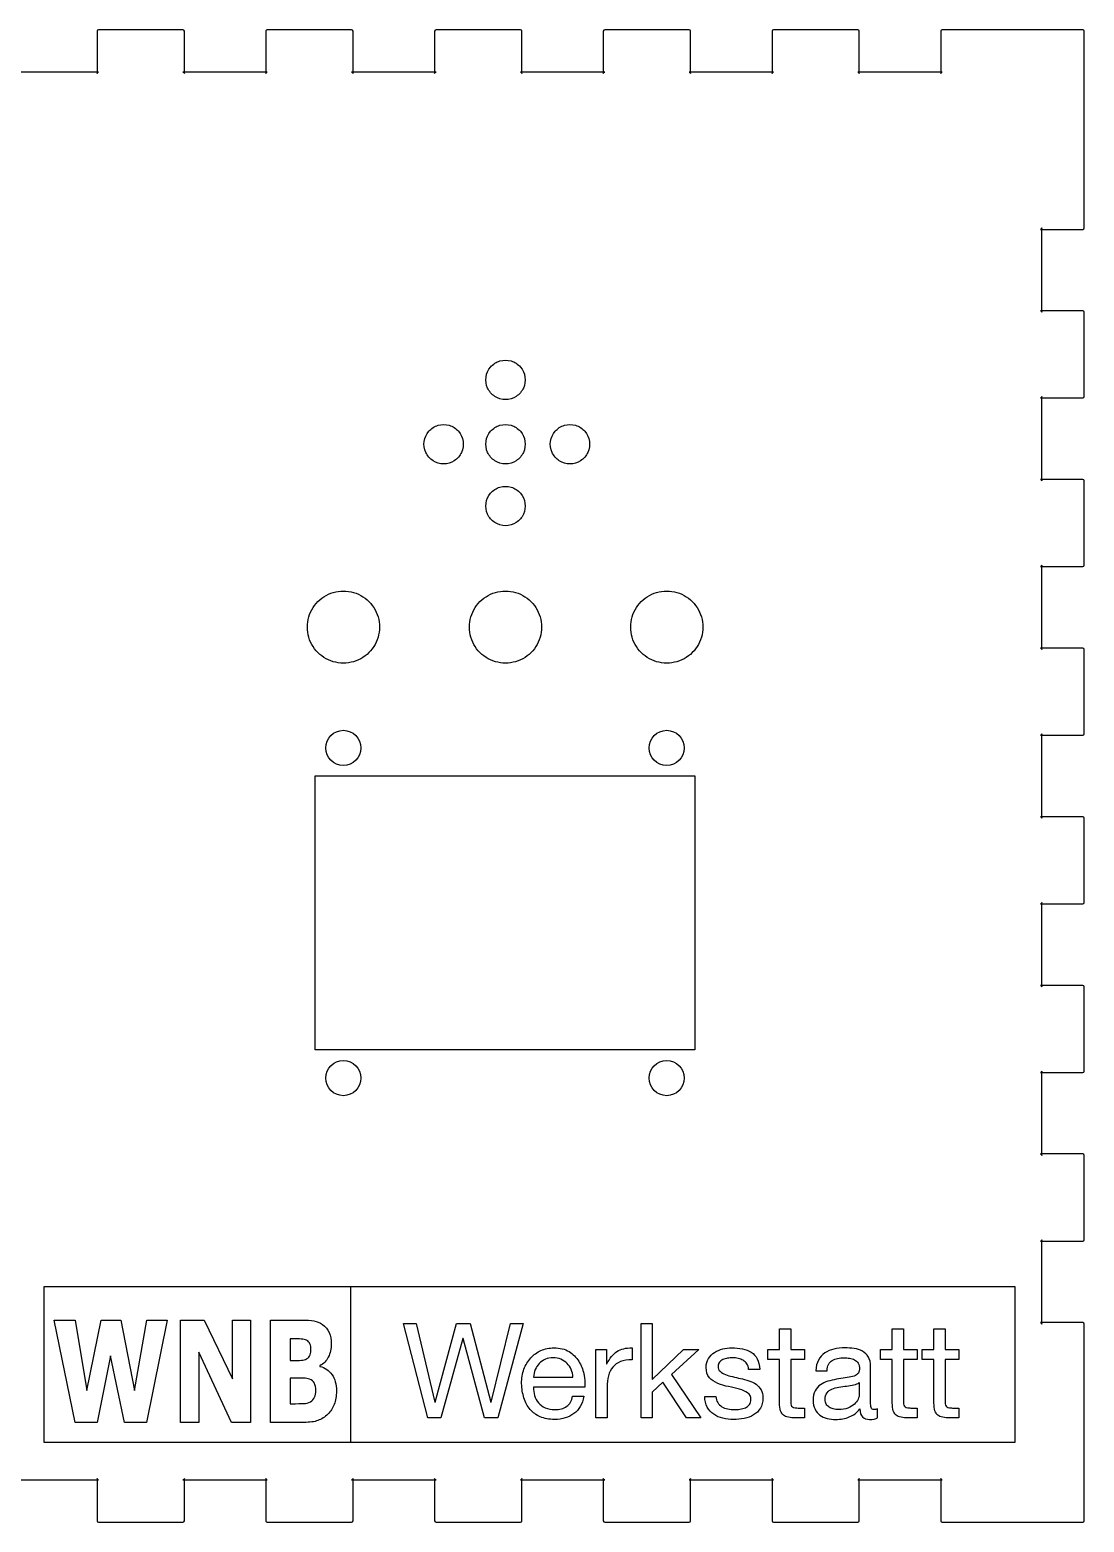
# Model space of a CAD drawing. Extents: x -248 to 293, y -42 to 281.
# Drawn here: x 111.2 to 186.2, y 43.8 to 150 of the extents above; entities that cross this region are included whole.
import ezdxf

# ---------------------------------------------------------------- set-up
doc = ezdxf.new("R2010")
doc.units = 0
doc.layers.add('Ebene_1', color=7, linetype='CONTINUOUS')

msp = doc.modelspace()

# ---------------------------------------------------------------- linework, layer by layer
at = {"layer": 'Ebene_1', "color": 2}
for points in [[(116.00593, 149.8959), (116.00593, 146.89588)], [(122.10508, 149.995), (116.10503, 149.995)], [(122.20562, 146.89588), (122.20562, 149.8959)], [(128.00567, 149.8959), (128.00567, 146.89588)], [(134.10481, 149.995), (128.10477, 149.995)], [(134.20535, 146.89588), (134.20535, 149.8959)], [(140.00576, 149.8959), (140.00576, 146.89588)], [(146.1049, 149.995), (140.10486, 149.995)], [(146.20544, 146.89588), (146.20544, 149.8959)], [(152.00545, 149.8959), (152.00545, 146.89588)], [(158.10499, 149.995), (152.10495, 149.995)], [(158.20553, 146.89588), (158.20553, 149.8959)], [(164.00558, 149.8959), (164.00558, 146.89588)], [(170.10473, 149.995), (164.10468, 149.995)], [(170.20527, 146.89588), (170.20527, 149.8959)], [(176.00568, 149.8959), (176.00568, 146.89588)], [(186.10531, 149.995), (183.10528, 149.995), (176.10478, 149.995)], [(186.20585, 135.89486), (186.20585, 146.89588), (186.20585, 149.8959)], [(116.10503, 146.99498), (110.10464, 146.99498)], [(128.10477, 146.99498), (122.10508, 146.99498)], [(140.10486, 146.99498), (134.10481, 146.99498)], [(152.10495, 146.99498), (146.1049, 146.99498)], [(164.10468, 146.99498), (158.10499, 146.99498)], [(176.10478, 146.99498), (170.10473, 146.99498)], [(183.10528, 135.79576), (186.10531, 135.79576)], [(183.20438, 129.89517), (183.20438, 135.89486)], [(186.10531, 129.99571), (183.10528, 129.99571)], [(186.20585, 123.89477), (186.20585, 129.89517)], [(183.10528, 123.79567), (186.10531, 123.79567)], [(183.20438, 117.89474), (183.20438, 123.89477)], [(186.10531, 117.99528), (183.10528, 117.99528)], [(186.20585, 111.89468), (186.20585, 117.89474)], [(183.10528, 111.79558), (186.10531, 111.79558)], [(183.20438, 105.89498), (183.20438, 111.89468)], [(186.10531, 105.99553), (183.10528, 105.99553)], [(186.20585, 99.89495), (186.20585, 105.89498)], [(183.20438, 93.89491), (183.20438, 99.89495)], [(183.10528, 99.79545), (186.10531, 99.79545)], [(186.10531, 93.99545), (183.10528, 93.99545)], [(186.20585, 87.89485), (186.20585, 93.89491)], [(183.10528, 87.79575), (186.10531, 87.79575)], [(183.20438, 81.89481), (183.20438, 87.89485)], [(186.10531, 81.99536), (183.10528, 81.99536)], [(186.20585, 75.89478), (186.20585, 81.89481)], [(183.10528, 75.79568), (186.10531, 75.79568)], [(183.20438, 69.89472), (183.20438, 75.89478)], [(186.10531, 69.99563), (183.10528, 69.99563)], [(186.20585, 63.89503), (186.20585, 69.89472)], [(183.10528, 63.79553), (186.10531, 63.79553)], [(183.20438, 57.89499), (183.20438, 63.89503)], [(186.10531, 57.99553), (183.10528, 57.99553)], [(186.20585, 43.89536), (186.20585, 46.89539), (186.20585, 57.89499)], [(110.10464, 46.79485), (116.10503, 46.79485)], [(116.00593, 46.89539), (116.00593, 43.89536)], [(122.10508, 46.79485), (128.10477, 46.79485)], [(122.20562, 43.89536), (122.20562, 46.89539)], [(128.00567, 46.89539), (128.00567, 43.89536)], [(134.10481, 46.79485), (140.10486, 46.79485)], [(134.20535, 43.89536), (134.20535, 46.89539)], [(140.00576, 46.89539), (140.00576, 43.89536)], [(146.1049, 46.79485), (152.10495, 46.79485)], [(146.20544, 43.89536), (146.20544, 46.89539)], [(152.00545, 46.89539), (152.00545, 43.89536)], [(158.10499, 46.79485), (164.10468, 46.79485)], [(158.20553, 43.89536), (158.20553, 46.89539)], [(164.00558, 46.89539), (164.00558, 43.89536)], [(170.10473, 46.79485), (176.10478, 46.79485)], [(170.20527, 43.89536), (170.20527, 46.89539)], [(176.00568, 46.89539), (176.00568, 43.89536)], [(116.10503, 43.79481), (122.10508, 43.79481)], [(128.10477, 43.79481), (134.10481, 43.79481)], [(140.10486, 43.79481), (146.1049, 43.79481)], [(152.10495, 43.79481), (158.10499, 43.79481)], [(164.10468, 43.79481), (170.10473, 43.79481)], [(176.10478, 43.79481), (183.10528, 43.79481), (186.10531, 43.79481)]]:
    msp.add_lwpolyline(points, dxfattribs=at)
at = {"layer": 'Ebene_1', "color": 3}
for points in [[(134.76727, 98.89477)], [(157.76749, 98.89477)], [(158.50746, 77.40497), (131.51752, 77.40497), (131.51752, 96.89491), (158.50746, 96.89491)], [(134.76727, 75.39476)], [(157.76749, 75.39476)]]:
    msp.add_lwpolyline(points, close=True, dxfattribs=at)
at = {"layer": 'Ebene_1', "color": 1}
for points in [[(181.28498, 49.45744), (112.22416, 49.45744), (112.22416, 60.57134), (181.28498, 60.57134)], [(134.02477, 49.45744), (112.22416, 49.45744), (112.22416, 60.57134), (134.02477, 60.57134)]]:
    msp.add_lwpolyline(points, close=True, dxfattribs=at)
at = {"layer": 'Ebene_1', "color": 7}
for points in [[(120.979169, 58.172911), (119.501252, 50.891641), (117.934887, 50.891641), (116.950835, 55.634984), (115.992594, 50.891641), (114.42622, 50.891641), (112.948311, 58.172911), (114.42622, 58.172911), (115.270221, 53.160617), (116.280066, 58.172911), (117.691639, 58.172911), (118.65357, 53.160617), (119.538114, 58.172911)], [(126.916624, 50.891641), (125.552964, 50.891641), (123.223683, 55.889259), (123.223683, 50.891641), (121.926359, 50.891641), (121.926359, 58.172911), (123.618042, 58.172911), (125.619308, 54.001701), (125.619308, 58.172911), (126.916624, 58.172911)], [(143.56247, 51.20721), (142.02471, 56.86823), (142.00531, 56.86823), (140.4485, 51.20721), (139.51505, 51.20721), (137.78785, 57.9435), (138.70366, 57.9435), (140.02411, 52.33928), (140.04281, 52.33928), (141.5527, 57.9435), (142.5246, 57.9435), (144.01509, 52.33928), (144.03419, 52.33928), (145.40191, 57.9435), (146.29867, 57.9435), (144.49633, 51.20721)], [(155.4913, 57.9435), (155.4913, 53.95287), (157.71768, 56.08507), (158.79365, 56.08507), (156.85937, 54.31096), (158.93476, 51.20721), (157.91594, 51.20721), (156.24589, 53.75427), (155.4913, 53.05646), (155.4913, 51.20721), (154.68908, 51.20721), (154.68908, 57.9435)], [(149.72056, 54.65137)], [(149.9089, 51.5187)]]:
    msp.add_lwpolyline(points, close=True, dxfattribs=at)
for points in [[(130.720141, 50.891641), (128.324516, 50.891641), (128.324516, 58.172911), (130.454773, 58.172911)], [(164.54214, 52.27321), (164.54214, 55.37767), (163.71206, 55.37767), (163.71206, 56.08498), (164.54214, 56.08498), (164.54214, 57.54725), (165.34401, 57.54725), (165.34401, 56.08498), (166.31593, 56.08507)], [(172.55906, 52.27321), (172.55906, 55.37767), (171.72897, 55.37767), (171.72897, 56.08498), (172.55906, 56.08498), (172.55906, 57.54725), (173.36127, 57.54725), (173.36127, 56.08498), (174.3328, 56.08507)], [(175.52306, 52.27321), (175.52306, 55.37767), (174.69297, 55.37767), (174.69297, 56.08498), (175.52306, 56.08498), (175.52306, 57.54725), (176.32492, 57.54725), (176.32492, 56.08498), (177.29684, 56.08507)], [(129.865063, 56.837398), (129.732374, 56.837398), (129.732374, 55.297037), (129.95351, 55.297037)], [(131.206585, 56.113632), (131.206637, 56.114208)], [(152.28242, 53.37751), (152.28242, 51.20721), (151.48056, 51.20721), (151.48056, 56.08507), (152.23516, 56.08507)], [(152.23516, 56.08507), (152.23516, 55.05708), (152.25456, 55.05708)], [(154.04703, 56.19831), (154.04703, 55.34918)], [(166.31593, 56.08507), (166.31593, 55.37776), (165.34403, 55.37776), (165.34403, 52.34881)], [(174.3328, 56.08507), (174.3328, 55.37776), (173.36125, 55.37776), (173.36125, 52.34881)], [(177.29684, 56.08507), (177.29684, 55.37776), (176.32494, 55.37776), (176.32494, 52.34881)], [(131.851605, 54.920974), (131.851605, 54.881811)], [(163.13917, 54.67003), (162.33695, 54.67003)], [(167.1199, 54.56564), (167.92106, 54.56564)], [(171.01633, 52.35833), (171.01633, 54.85846)], [(130.041992, 54.040508), (129.7324, 54.040508), (129.7324, 52.226301), (129.835597, 52.226301)], [(131.553039, 53.150227), (131.553073, 53.150838)], [(133.019931, 53.121396), (133.019931, 53.1215)], [(147.04086, 54.11339), (149.84297, 54.11339)], [(150.69211, 53.40537), (147.04086, 53.40537)], [(170.2141, 53.72637), (170.21412, 52.90549)], [(149.82423, 52.75449), (150.61657, 52.75449)], [(159.21451, 52.74487), (160.01638, 52.74487)], [(160.13879, 52.30177), (160.13879, 52.30187)], [(165.94834, 51.91478), (166.31594, 51.91478), (166.31594, 51.2071), (165.70281, 51.2071)], [(171.51623, 51.22585), (171.51623, 51.8489)], [(173.96521, 51.91478), (174.3328, 51.91478), (174.3328, 51.2071), (173.72003, 51.2071)], [(176.92926, 51.91478), (177.29685, 51.91478), (177.29685, 51.2071), (176.68373, 51.2071)]]:
    msp.add_lwpolyline(points, dxfattribs=at)
at = {"layer": 'Ebene_1', "color": 2}
for points in [[(116.10503, 149.995), (116.05003, 149.995), (116.00593, 149.9509), (116.00593, 149.8959)], [(122.20562, 149.8959), (122.20562, 149.9509), (122.16012, 149.995), (122.10508, 149.995)], [(128.10477, 149.995), (128.04977, 149.995), (128.00567, 149.9509), (128.00567, 149.8959)], [(134.20535, 149.8959), (134.20535, 149.9509), (134.16015, 149.995), (134.10481, 149.995)], [(140.10486, 149.995), (140.04986, 149.995), (140.00576, 149.9509), (140.00576, 149.8959)], [(146.20544, 149.8959), (146.20544, 149.9509), (146.15994, 149.995), (146.1049, 149.995)], [(152.10495, 149.995), (152.04955, 149.995), (152.00545, 149.9509), (152.00545, 149.8959)], [(158.20553, 149.8959), (158.20553, 149.9509), (158.16003, 149.995), (158.10499, 149.995)], [(164.10468, 149.995), (164.04968, 149.995), (164.00558, 149.9509), (164.00558, 149.8959)], [(170.20527, 149.8959), (170.20527, 149.9509), (170.15977, 149.995), (170.10473, 149.995)], [(176.10478, 149.995), (176.04978, 149.995), (176.00568, 149.9509), (176.00568, 149.8959)], [(186.20585, 149.8959), (186.20585, 149.9509), (186.16035, 149.995), (186.10531, 149.995)], [(116.00593, 146.89588), (116.00593, 146.95088), (116.05003, 146.99498), (116.10503, 146.99498)], [(122.10508, 146.99498), (122.16008, 146.99498), (122.20562, 146.95088), (122.20562, 146.89588)], [(128.00567, 146.89588), (128.00567, 146.95088), (128.04977, 146.99498), (128.10477, 146.99498)], [(134.10481, 146.99498), (134.16021, 146.99498), (134.20535, 146.95088), (134.20535, 146.89588)], [(140.00576, 146.89588), (140.00576, 146.95088), (140.04986, 146.99498), (140.10486, 146.99498)], [(146.1049, 146.99498), (146.1599, 146.99498), (146.20544, 146.95088), (146.20544, 146.89588)], [(152.00545, 146.89588), (152.00545, 146.95088), (152.04955, 146.99498), (152.10495, 146.99498)], [(158.10499, 146.99498), (158.15999, 146.99498), (158.20553, 146.95088), (158.20553, 146.89588)], [(164.00558, 146.89588), (164.00558, 146.95088), (164.04968, 146.99498), (164.10468, 146.99498)], [(170.10473, 146.99498), (170.15973, 146.99498), (170.20527, 146.95088), (170.20527, 146.89588)], [(176.00568, 146.89588), (176.00568, 146.95088), (176.04978, 146.99498), (176.10478, 146.99498)], [(183.20438, 135.89486), (183.20438, 135.83986), (183.16028, 135.79576), (183.10528, 135.79576)], [(186.10531, 135.79576), (186.16031, 135.79576), (186.20585, 135.83986), (186.20585, 135.89486)], [(183.10528, 129.99571), (183.16028, 129.99571), (183.20438, 129.95161), (183.20438, 129.89517)], [(186.20585, 129.89517), (186.20585, 129.95157), (186.16035, 129.99571), (186.10531, 129.99571)], [(183.20438, 123.89477), (183.20438, 123.83977), (183.16028, 123.79567), (183.10528, 123.79567)], [(186.10531, 123.79567), (186.16031, 123.79567), (186.20585, 123.83977), (186.20585, 123.89477)], [(183.10528, 117.99528), (183.16028, 117.99528), (183.20438, 117.94978), (183.20438, 117.89474)], [(186.20585, 117.89474), (186.20585, 117.94974), (186.16035, 117.99528), (186.10531, 117.99528)], [(183.20438, 111.89468), (183.20438, 111.83968), (183.16028, 111.79558), (183.10528, 111.79558)], [(186.10531, 111.79558), (186.16031, 111.79558), (186.20585, 111.83968), (186.20585, 111.89468)], [(183.10528, 105.99553), (183.16028, 105.99553), (183.20438, 105.95043), (183.20438, 105.89498)], [(186.20585, 105.89498), (186.20585, 105.95038), (186.16035, 105.99553), (186.10531, 105.99553)], [(183.20438, 99.89495), (183.20438, 99.83955), (183.16028, 99.79545), (183.10528, 99.79545)], [(186.10531, 99.79545), (186.16031, 99.79545), (186.20585, 99.83955), (186.20585, 99.89495)], [(183.10528, 93.99545), (183.16028, 93.99545), (183.20438, 93.94995), (183.20438, 93.89491)], [(186.20585, 93.89491), (186.20585, 93.94991), (186.16035, 93.99545), (186.10531, 93.99545)], [(183.20438, 87.89485), (183.20438, 87.83985), (183.16028, 87.79575), (183.10528, 87.79575)], [(186.10531, 87.79575), (186.16031, 87.79575), (186.20585, 87.83985), (186.20585, 87.89485)], [(183.10528, 81.99536), (183.16028, 81.99536), (183.20438, 81.94986), (183.20438, 81.89481)], [(186.20585, 81.89481), (186.20585, 81.94981), (186.16035, 81.99536), (186.10531, 81.99536)], [(183.20438, 75.89478), (183.20438, 75.83978), (183.16028, 75.79568), (183.10528, 75.79568)], [(186.10531, 75.79568), (186.16031, 75.79568), (186.20585, 75.83978), (186.20585, 75.89478)], [(183.10528, 69.99563), (183.16028, 69.99563), (183.20438, 69.95013), (183.20438, 69.89472)], [(186.20585, 69.89472), (186.20585, 69.95012), (186.16035, 69.99563), (186.10531, 69.99563)], [(183.20438, 63.89503), (183.20438, 63.83963), (183.16028, 63.79553), (183.10528, 63.79553)], [(186.10531, 63.79553), (186.16031, 63.79553), (186.20585, 63.83963), (186.20585, 63.89503)], [(183.10528, 57.99553), (183.16028, 57.99553), (183.20438, 57.95003), (183.20438, 57.89499)], [(186.20585, 57.89499), (186.20585, 57.94999), (186.16035, 57.99553), (186.10531, 57.99553)], [(116.10503, 46.79485), (116.05003, 46.79485), (116.00593, 46.84035), (116.00593, 46.89539)], [(122.20562, 46.89539), (122.20562, 46.84039), (122.16012, 46.79485), (122.10508, 46.79485)], [(128.10477, 46.79485), (128.04977, 46.79485), (128.00567, 46.84035), (128.00567, 46.89539)], [(134.20535, 46.89539), (134.20535, 46.84039), (134.16015, 46.79485), (134.10481, 46.79485)], [(140.10486, 46.79485), (140.04986, 46.79485), (140.00576, 46.84035), (140.00576, 46.89539)], [(146.20544, 46.89539), (146.20544, 46.84039), (146.15994, 46.79485), (146.1049, 46.79485)], [(152.10495, 46.79485), (152.04955, 46.79485), (152.00545, 46.84035), (152.00545, 46.89539)], [(158.20553, 46.89539), (158.20553, 46.84039), (158.16003, 46.79485), (158.10499, 46.79485)], [(164.10468, 46.79485), (164.04968, 46.79485), (164.00558, 46.84035), (164.00558, 46.89539)], [(170.20527, 46.89539), (170.20527, 46.84039), (170.15977, 46.79485), (170.10473, 46.79485)], [(176.10478, 46.79485), (176.04978, 46.79485), (176.00568, 46.84035), (176.00568, 46.89539)], [(116.00593, 43.89536), (116.00593, 43.84036), (116.05003, 43.79481), (116.10503, 43.79481)], [(122.10508, 43.79481), (122.16008, 43.79481), (122.20562, 43.84031), (122.20562, 43.89536)], [(128.00567, 43.89536), (128.00567, 43.84036), (128.04977, 43.79481), (128.10477, 43.79481)], [(134.10481, 43.79481), (134.16021, 43.79481), (134.20535, 43.84031), (134.20535, 43.89536)], [(140.00576, 43.89536), (140.00576, 43.84036), (140.04986, 43.79481), (140.10486, 43.79481)], [(146.1049, 43.79481), (146.1599, 43.79481), (146.20544, 43.84031), (146.20544, 43.89536)], [(152.00545, 43.89536), (152.00545, 43.84036), (152.04955, 43.79481), (152.10495, 43.79481)], [(158.10499, 43.79481), (158.15999, 43.79481), (158.20553, 43.84031), (158.20553, 43.89536)], [(164.00558, 43.89536), (164.00558, 43.84036), (164.04968, 43.79481), (164.10468, 43.79481)], [(170.10473, 43.79481), (170.15973, 43.79481), (170.20527, 43.84031), (170.20527, 43.89536)], [(176.00568, 43.89536), (176.00568, 43.84036), (176.04978, 43.79481), (176.10478, 43.79481)], [(186.10531, 43.79481), (186.16031, 43.79481), (186.20585, 43.84031), (186.20585, 43.89536)]]:
    msp.add_open_spline(points, degree=3, dxfattribs=at)
at = {"layer": 'Ebene_1', "color": 3}
for points in [[(143.98862, 126.00139), (144.16501, 126.20423), (144.39573, 126.35275), (144.65361, 126.4286)], [(144.65361, 126.4286), (144.91114, 126.5045), (145.1856, 126.5045), (145.44101, 126.4286)], [(145.44101, 126.4286), (145.6996, 126.3527), (145.9289, 126.20423), (146.10529, 126.00139)], [(143.66195, 125.2849), (143.70005, 125.54948), (143.81365, 125.79889), (143.98862, 126.00139)], [(146.10529, 126.00139), (146.28027, 125.79889), (146.39527, 125.54948), (146.43408, 125.2849)], [(143.77449, 124.50349), (143.66195, 124.74762), (143.6235, 125.0189), (143.66195, 125.2849)], [(144.29131, 123.90695), (144.06447, 124.053), (143.88526, 124.25972), (143.77449, 124.50349)], [(146.32084, 124.50349), (146.20865, 124.25972), (146.02944, 124.053), (145.80437, 123.90695)], [(146.43408, 125.2849), (146.47038, 125.0189), (146.43308, 124.74762), (146.32084, 124.50349)], [(145.04696, 123.68505), (144.77885, 123.68505), (144.51638, 123.76235), (144.29131, 123.90695)], [(145.80437, 123.90695), (145.57753, 123.76231), (145.31648, 123.68505), (145.04696, 123.68505)], [(139.26176, 120.70725), (139.29946, 120.97183), (139.4131, 121.22125), (139.58843, 121.42374)], [(139.58843, 121.42374), (139.76482, 121.62624), (139.99553, 121.77511), (140.25306, 121.85096)], [(140.25306, 121.85096), (140.51094, 121.92676), (140.78505, 121.92676), (141.04081, 121.85096)], [(141.04081, 121.85096), (141.29905, 121.77506), (141.52871, 121.62624), (141.70509, 121.42374)], [(141.70509, 121.42374), (141.88007, 121.22125), (141.99508, 120.97183), (142.03353, 120.70725)], [(143.66195, 120.70725), (143.70005, 120.97183), (143.81365, 121.22125), (143.98862, 121.42374)], [(143.98862, 121.42374), (144.16501, 121.62624), (144.39573, 121.77511), (144.65361, 121.85096)], [(144.65361, 121.85096), (144.91114, 121.92676), (145.1856, 121.92676), (145.44101, 121.85096)], [(145.44101, 121.85096), (145.6996, 121.77506), (145.9289, 121.62624), (146.10529, 121.42374)], [(146.10529, 121.42374), (146.28027, 121.22125), (146.39527, 120.97183), (146.43408, 120.70725)], [(148.24489, 120.70725), (148.28259, 120.97183), (148.39623, 121.22125), (148.57121, 121.42374)], [(148.57121, 121.42374), (148.7476, 121.62624), (148.97867, 121.77511), (149.23619, 121.85096)], [(149.23619, 121.85096), (149.49407, 121.92676), (149.76818, 121.92676), (150.02395, 121.85096)], [(150.02395, 121.85096), (150.28218, 121.77506), (150.51148, 121.62624), (150.68787, 121.42374)], [(150.68787, 121.42374), (150.86285, 121.22125), (150.97821, 120.97183), (151.01666, 120.70725)], [(139.37394, 119.92585), (139.26176, 120.16962), (139.22295, 120.44126), (139.26176, 120.70725)], [(142.03353, 120.70725), (142.07023, 120.44126), (142.03253, 120.16962), (141.92064, 119.92585)], [(143.77449, 119.92585), (143.66195, 120.16962), (143.6235, 120.44126), (143.66195, 120.70725)], [(146.43408, 120.70725), (146.47038, 120.44126), (146.43308, 120.16962), (146.32084, 119.92585)], [(148.35707, 119.92585), (148.24489, 120.16962), (148.20608, 120.44126), (148.24489, 120.70725)], [(151.01666, 120.70725), (151.05336, 120.44126), (151.01566, 120.16962), (150.90377, 119.92585)], [(139.89076, 119.32895), (139.66392, 119.475), (139.48506, 119.68173), (139.37394, 119.92585)], [(140.64676, 119.10705), (140.37865, 119.10705), (140.11618, 119.18435), (139.89076, 119.32895)], [(141.40382, 119.32895), (141.17698, 119.18431), (140.91593, 119.10705), (140.64676, 119.10705)], [(141.92064, 119.92585), (141.80811, 119.68173), (141.62925, 119.475), (141.40382, 119.32895)], [(144.29131, 119.32895), (144.06447, 119.475), (143.88526, 119.68173), (143.77449, 119.92585)], [(145.04696, 119.10705), (144.77885, 119.10705), (144.51638, 119.18435), (144.29131, 119.32895)], [(145.80437, 119.32895), (145.57753, 119.18431), (145.31648, 119.10705), (145.04696, 119.10705)], [(146.32084, 119.92585), (146.20865, 119.68173), (146.02944, 119.475), (145.80437, 119.32895)], [(148.87389, 119.32895), (148.64705, 119.475), (148.46784, 119.68173), (148.35707, 119.92585)], [(149.62954, 119.10705), (149.36178, 119.10705), (149.09896, 119.18435), (148.87389, 119.32895)], [(150.38695, 119.32895), (150.16012, 119.18431), (149.89906, 119.10705), (149.62954, 119.10705)], [(150.90377, 119.92585), (150.79124, 119.68173), (150.61238, 119.475), (150.38695, 119.32895)], [(143.66195, 116.30707), (143.70005, 116.57165), (143.81365, 116.82105), (143.98862, 117.02356)], [(143.98862, 117.02356), (144.16501, 117.22604), (144.39573, 117.37492), (144.65361, 117.45075)], [(144.65361, 117.45075), (144.91114, 117.52665), (145.1856, 117.52665), (145.44101, 117.45075)], [(145.44101, 117.45075), (145.6996, 117.37495), (145.9289, 117.22604), (146.10529, 117.02356)], [(146.10529, 117.02356), (146.28027, 116.82105), (146.39527, 116.57165), (146.43408, 116.30707)], [(143.77449, 115.52565), (143.66195, 115.76943), (143.6235, 116.04105), (143.66195, 116.30707)], [(146.43408, 116.30707), (146.47038, 116.04105), (146.43308, 115.76943), (146.32084, 115.52565)], [(144.29131, 114.92912), (144.06447, 115.07517), (143.88526, 115.28188), (143.77449, 115.52565)], [(145.04696, 114.70721), (144.77885, 114.70721), (144.51638, 114.78411), (144.29131, 114.92912)], [(145.80437, 114.92912), (145.57753, 114.78412), (145.31648, 114.70721), (145.04696, 114.70721)], [(146.32084, 115.52565), (146.20865, 115.28188), (146.02944, 115.07517), (145.80437, 114.92912)], [(131.5777, 109.17), (131.90099, 109.54104), (132.32383, 109.8138), (132.79582, 109.95277)], [(132.79582, 109.95277), (133.26845, 110.09165), (133.77084, 110.09165), (134.23958, 109.95277)], [(134.23958, 109.95277), (134.71288, 109.81371), (135.13379, 109.54104), (135.45705, 109.17)], [(143.10687, 109.16999), (143.43015, 109.54103), (143.853, 109.81379), (144.32563, 109.95276)], [(144.32563, 109.95276), (144.79761, 110.09164), (145.30063, 110.09164), (145.76874, 109.95276)], [(145.76874, 109.95276), (146.24267, 109.8137), (146.66292, 109.54103), (146.98619, 109.16999)], [(154.57653, 109.17), (154.89982, 109.54104), (155.32332, 109.8138), (155.79529, 109.95277)], [(155.79529, 109.95277), (156.26792, 110.09165), (156.77031, 110.09165), (157.23907, 109.95277)], [(157.23907, 109.95277), (157.71235, 109.81371), (158.1326, 109.54104), (158.45588, 109.17)], [(130.979, 107.85722), (131.0481, 108.34199), (131.25637, 108.799), (131.5777, 109.17)], [(135.45705, 109.17), (135.77775, 108.799), (135.98854, 108.34199), (136.05901, 107.85722)], [(142.50817, 107.85721), (142.57797, 108.34198), (142.78619, 108.79899), (143.10687, 109.16999)], [(146.98619, 109.16999), (147.30689, 108.79899), (147.51766, 108.34198), (147.58878, 107.85721)], [(153.97847, 107.85722), (154.04757, 108.34199), (154.25584, 108.799), (154.57653, 109.17)], [(158.45588, 109.17), (158.77658, 108.799), (158.98801, 108.34199), (159.05848, 107.85722)], [(131.18459, 106.42549), (130.979, 106.87215), (130.90786, 107.36985), (130.979, 107.85722)], [(136.05901, 107.85722), (136.12621, 107.36985), (136.05701, 106.87215), (135.8521, 106.42549)], [(142.71442, 106.42548), (142.50817, 106.87214), (142.43769, 107.36984), (142.50817, 107.85721)], [(147.58878, 107.85721), (147.65528, 107.36984), (147.58678, 106.87214), (147.38124, 106.42548)], [(154.18406, 106.42549), (153.97847, 106.87215), (153.90733, 107.36985), (153.97847, 107.85722)], [(159.05848, 107.85722), (159.12568, 107.36985), (159.05648, 106.87215), (158.85157, 106.42549)], [(132.13181, 105.33184), (131.71606, 105.59942), (131.38826, 105.97821), (131.18459, 106.42549)], [(135.8521, 106.42549), (135.64587, 105.97821), (135.31806, 105.59942), (134.90489, 105.33184)], [(143.66163, 105.33183), (143.24588, 105.59941), (142.91744, 105.9782), (142.71442, 106.42548)], [(147.38124, 106.42548), (147.17563, 105.9782), (146.84718, 105.59941), (146.43468, 105.33183)], [(155.13128, 105.33184), (154.71553, 105.59942), (154.38708, 105.97821), (154.18406, 106.42549)], [(158.85157, 106.42549), (158.64534, 105.97821), (158.31753, 105.59942), (157.90436, 105.33184)], [(133.51738, 104.92526), (133.026, 104.92526), (132.54495, 105.06689), (132.13181, 105.33184)], [(134.90489, 105.33184), (134.48915, 105.06681), (134.0107, 104.92526), (133.51738, 104.92526)], [(145.04654, 104.92525), (144.55517, 104.92525), (144.07412, 105.06688), (143.66163, 105.33183)], [(146.43468, 105.33183), (146.01894, 105.0668), (145.5405, 104.92525), (145.04654, 104.92525)], [(156.51621, 104.92526), (156.02547, 104.92526), (155.54377, 105.06689), (155.13128, 105.33184)], [(157.90436, 105.33184), (157.48864, 105.06681), (157.01017, 104.92526), (156.51621, 104.92526)], [(132.26749, 98.89477), (132.26749, 99.58514), (132.82699, 100.145), (133.51738, 100.145)], [(133.51738, 100.145), (134.20776, 100.145), (134.76727, 99.58514), (134.76727, 98.89477)], [(155.26749, 98.89477), (155.26749, 99.58514), (155.82704, 100.145), (156.51749, 100.145)], [(156.51749, 100.145), (157.20793, 100.145), (157.76749, 99.58514), (157.76749, 98.89477)], [(133.51738, 97.64487), (132.82699, 97.64487), (132.26749, 98.20473), (132.26749, 98.89477)], [(134.76727, 98.89477), (134.76727, 98.20473), (134.20776, 97.64487), (133.51738, 97.64487)], [(156.51749, 97.64487), (155.82704, 97.64487), (155.26749, 98.20473), (155.26749, 98.89477)], [(157.76749, 98.89477), (157.76749, 98.20473), (157.20793, 97.64487), (156.51749, 97.64487)], [(132.26749, 75.39476), (132.26749, 76.08514), (132.82699, 76.645), (133.51738, 76.645)], [(133.51738, 76.645), (134.20776, 76.645), (134.76727, 76.08514), (134.76727, 75.39476)], [(155.26749, 75.39476), (155.26749, 76.08514), (155.82704, 76.645), (156.51749, 76.645)], [(156.51749, 76.645), (157.20793, 76.645), (157.76749, 76.08514), (157.76749, 75.39476)], [(133.51738, 74.14487), (132.82699, 74.14487), (132.26749, 74.70473), (132.26749, 75.39476)], [(134.76727, 75.39476), (134.76727, 74.70473), (134.20776, 74.14487), (133.51738, 74.14487)], [(156.51749, 74.14487), (155.82704, 74.14487), (155.26749, 74.70473), (155.26749, 75.39476)], [(157.76749, 75.39476), (157.76749, 74.70473), (157.20793, 74.14487), (156.51749, 74.14487)]]:
    msp.add_open_spline(points, degree=3, dxfattribs=at)
at = {"layer": 'Ebene_1', "color": 7}
for points in [[(130.454773, 58.172911), (130.897045, 58.172911), (131.220148, 58.153329), (131.424083, 58.114165)], [(131.424083, 58.114165), (131.630472, 58.075078), (131.834407, 57.988688), (132.035888, 57.854994)], [(132.035888, 57.854994), (132.244737, 57.714819), (132.399531, 57.52574), (132.500272, 57.287756)], [(130.510031, 56.828183), (130.357693, 56.834326), (130.142704, 56.837398), (129.865063, 56.837398)], [(130.897019, 56.745018), (130.793824, 56.797159), (130.664828, 56.824881), (130.510031, 56.828183)], [(131.136577, 56.476068), (131.092359, 56.596684), (131.012506, 56.686334), (130.897019, 56.745018)], [(131.206637, 56.114208), (131.206637, 56.234824), (131.183283, 56.355444), (131.136577, 56.476068)], [(132.655063, 56.480894), (132.655063, 56.128814), (132.585038, 55.817482), (132.444988, 55.5469)], [(132.500272, 57.287756), (132.603466, 57.053036), (132.655063, 56.784082), (132.655063, 56.480894)], [(129.95351, 55.297037), (130.177106, 55.297037), (130.367526, 55.301913), (130.524772, 55.311665)], [(130.524772, 55.311665), (130.682024, 55.321418), (130.806106, 55.354016), (130.897019, 55.409459)], [(130.897019, 55.409459), (131.024788, 55.484408), (131.108327, 55.580581), (131.147637, 55.69798)], [(131.147637, 55.69798), (131.186936, 55.818596), (131.206585, 55.957147), (131.206585, 56.113632)], [(132.444988, 55.5469), (132.304931, 55.279582), (132.107137, 55.07094), (131.851605, 54.920974)], [(146.36141, 54.67926), (146.475, 54.99075), (146.63516, 55.25462), (146.8426, 55.48147)], [(146.8426, 55.48147), (147.04086, 55.70796), (147.28639, 55.88716), (147.56897, 56.00958)], [(147.88047, 55.38691), (147.71078, 55.31141), (147.56897, 55.20737), (147.44655, 55.08494)], [(147.56897, 56.00958), (147.84307, 56.13235), (148.15387, 56.19831), (148.48478, 56.19831)], [(148.43715, 55.49063), (148.22937, 55.49063), (148.04098, 55.45253), (147.88047, 55.38691)], [(148.99383, 55.38691), (148.82415, 55.45251), (148.63506, 55.49063), (148.43715, 55.49063)], [(148.48478, 56.19831), (148.91834, 56.19831), (149.27676, 56.11361), (149.56957, 55.93373)], [(149.42775, 55.09447), (149.30534, 55.21723), (149.15435, 55.31143), (148.99383, 55.38691)], [(149.56957, 55.93373), (149.85214, 55.75487), (150.07863, 55.51886), (150.25784, 55.24547)], [(150.25784, 55.24547), (150.42823, 54.97205), (150.55064, 54.67008), (150.61661, 54.33988)], [(152.25456, 55.05708), (152.45247, 55.45253), (152.68813, 55.74534), (152.97141, 55.93373)], [(152.97141, 55.93373), (153.25434, 56.12282), (153.61276, 56.20783), (154.04703, 56.19831)], [(154.04703, 55.34918), (153.726, 55.34918), (153.45224, 55.30228), (153.22611, 55.21723)], [(159.31823, 54.81153), (159.31823, 55.05706), (159.37503, 55.26413), (159.48792, 55.44335)], [(159.48792, 55.44335), (159.59163, 55.6229), (159.7331, 55.76403), (159.91231, 55.87761)], [(159.91231, 55.87761), (160.08199, 55.98133), (160.28061, 56.066), (160.49721, 56.1228)], [(160.50709, 55.36778), (160.40302, 55.32088), (160.32753, 55.25454), (160.26191, 55.17905)], [(160.49721, 56.1228), (160.71417, 56.1697), (160.92231, 56.1983), (161.13892, 56.1983)], [(160.84646, 55.46268), (160.7237, 55.44338), (160.61081, 55.41508), (160.50709, 55.36778)], [(161.20488, 55.49058), (161.08247, 55.49058), (160.96888, 55.48158), (160.84646, 55.46268)], [(161.13892, 56.1983), (161.41267, 56.1983), (161.66738, 56.1793), (161.90338, 56.1323)], [(161.60141, 55.45248), (161.46912, 55.48138), (161.33718, 55.49058), (161.20488, 55.49058)], [(161.9503, 55.31138), (161.84659, 55.37768), (161.72417, 55.42462), (161.60141, 55.45248)], [(161.90338, 56.1323), (162.13939, 56.085), (162.34647, 56.00001), (162.52604, 55.88711)], [(162.21489, 55.06619), (162.14859, 55.1699), (162.05437, 55.24542), (161.9503, 55.31138)], [(162.52604, 55.88711), (162.70525, 55.764), (162.84636, 55.613), (162.95078, 55.41509)], [(162.95078, 55.41509), (163.05415, 55.21718), (163.12047, 54.96213), (163.13917, 54.67003)], [(167.30828, 55.33047), (167.19469, 55.12232), (167.12907, 54.86797), (167.1199, 54.56564)], [(167.7609, 55.83952), (167.57216, 55.70795), (167.42117, 55.53756), (167.30828, 55.33047)], [(168.41177, 56.11363), (168.16659, 56.05683), (167.94999, 55.96264), (167.7609, 55.83952)], [(167.92106, 54.56564), (167.94046, 54.92478), (168.06287, 55.16994), (168.28936, 55.30224)], [(168.28936, 55.30224), (168.51584, 55.42466), (168.79877, 55.49062), (169.13814, 55.49062)], [(169.18577, 56.19833), (168.91236, 56.19833), (168.64778, 56.16973), (168.41177, 56.11363)], [(169.13814, 55.49062), (169.26126, 55.49062), (169.39355, 55.48162), (169.52514, 55.46272)], [(169.84617, 56.15103), (169.62956, 56.17923), (169.40272, 56.19833), (169.18577, 56.19833)], [(169.52514, 55.46272), (169.64826, 55.44342), (169.77067, 55.40592), (169.87474, 55.34913)], [(170.43072, 55.96265), (170.25186, 56.05685), (170.06312, 56.12282), (169.84617, 56.15103)], [(169.87474, 55.34913), (169.97846, 55.29233), (170.06312, 55.20732), (170.12945, 55.1036)], [(170.85582, 55.54743), (170.75175, 55.72664), (170.61064, 55.85824), (170.43072, 55.96265)], [(171.01633, 54.85846), (171.01633, 55.14175), (170.95953, 55.37776), (170.85582, 55.54743)], [(131.851605, 54.881811), (132.210337, 54.787273), (132.494128, 54.59167), (132.702977, 54.295002)], [(132.702977, 54.295002), (132.914279, 53.998342), (133.019931, 53.60714), (133.019931, 53.121396)], [(146.19172, 53.66008), (146.19172, 54.02838), (146.24852, 54.36774), (146.36141, 54.67926)], [(147.16327, 54.65137), (147.09727, 54.48098), (147.05038, 54.30178), (147.04086, 54.11339)], [(147.44655, 55.08494), (147.32378, 54.96218), (147.22959, 54.81155), (147.16327, 54.65137)], [(149.72056, 54.65137), (149.64506, 54.82107), (149.55087, 54.97205), (149.42775, 55.09447)], [(149.84297, 54.11339), (149.83297, 54.30178), (149.78657, 54.48098), (149.72056, 54.65137)], [(150.61661, 54.33988), (150.68291, 54.00968), (150.70161, 53.69818), (150.69211, 53.40537)], [(152.37662, 54.21677), (152.31062, 53.97158), (152.28242, 53.68866), (152.28242, 53.37751)], [(152.67895, 54.83023), (152.53714, 54.66055), (152.44295, 54.45277), (152.37662, 54.21677)], [(153.22611, 55.21723), (152.99963, 55.13183), (152.82042, 55.00028), (152.67895, 54.83023)], [(159.55388, 54.07527), (159.39372, 54.25485), (159.31823, 54.50001), (159.31823, 54.81153)], [(160.26191, 55.17905), (160.19561, 55.09435), (160.16701, 54.99067), (160.16701, 54.8679)], [(160.16701, 54.8679), (160.16701, 54.72609), (160.21431, 54.61319), (160.318, 54.52818)], [(160.318, 54.52818), (160.4122, 54.43398), (160.53531, 54.3585), (160.6863, 54.3017)], [(160.6863, 54.3017), (160.83729, 54.2354), (161.00698, 54.1888), (161.19571, 54.1507)], [(162.33695, 54.67003), (162.32795, 54.83018), (162.28055, 54.96213), (162.21489, 55.06619)], [(170.09136, 54.33983), (170.00636, 54.25483), (169.88392, 54.19801), (169.73293, 54.15991)], [(170.22365, 54.67921), (170.22365, 54.52821), (170.17635, 54.41531), (170.09136, 54.33983)], [(170.12945, 55.1036), (170.19545, 55.00023), (170.22365, 54.85841), (170.22365, 54.67921)], [(130.650107, 54.0359), (130.456006, 54.038972), (130.253301, 54.040508), (130.041992, 54.040508)], [(131.10712, 53.967479), (130.996552, 54.009868), (130.844215, 54.032675), (130.650107, 54.0359)], [(131.449885, 53.683854), (131.38354, 53.810998), (131.269286, 53.905539), (131.10712, 53.967479)], [(131.553073, 53.150838), (131.553073, 53.382302), (131.518677, 53.559974), (131.449885, 53.683854)], [(131.468307, 52.680783), (131.524795, 52.817709), (131.553039, 52.974191), (131.553039, 53.150227)], [(133.019931, 53.1215), (133.019931, 52.769419), (132.965877, 52.454828), (132.857768, 52.177727)], [(146.36141, 52.63207), (146.25769, 52.94288), (146.20089, 53.29247), (146.19172, 53.66008)], [(147.04086, 53.40537), (147.03186, 53.18841), (147.05986, 52.9905), (147.11666, 52.80177)], [(160.14832, 53.66959), (159.91231, 53.76409), (159.7144, 53.89607), (159.55388, 54.07527)], [(160.91278, 53.44345), (160.63868, 53.49035), (160.38432, 53.56587), (160.14832, 53.66959)], [(161.68607, 53.26388), (161.45007, 53.32988), (161.18619, 53.38664), (160.91278, 53.44345)], [(161.19571, 54.1507), (161.3841, 54.1038), (161.57318, 54.0657), (161.76157, 54.01878)], [(162.27098, 52.99966), (162.11047, 53.10338), (161.92208, 53.19826), (161.68607, 53.26388)], [(161.76157, 54.01878), (161.96018, 53.97148), (162.15809, 53.92458), (162.356, 53.8586)], [(162.356, 53.8586), (162.54509, 53.7923), (162.71477, 53.71678), (162.86576, 53.61307)], [(162.86576, 53.61307), (163.00687, 53.509), (163.12964, 53.37743), (163.22418, 53.2169)], [(163.22418, 53.2169), (163.30888, 53.05638), (163.35648, 52.868), (163.35648, 52.63199)], [(167.07228, 53.14144), (166.97808, 52.96221), (166.93082, 52.73573), (166.93082, 52.46233)], [(167.44976, 53.57536), (167.2896, 53.46211), (167.16648, 53.32064), (167.07228, 53.14144)], [(167.97787, 53.82052), (167.77996, 53.76412), (167.60039, 53.67942), (167.44976, 53.57536)], [(167.92105, 52.99968), (168.00605, 53.11327), (168.12883, 53.20746), (168.27065, 53.2639)], [(168.58217, 53.96199), (168.37439, 53.92459), (168.17648, 53.87729), (167.97787, 53.82052)], [(168.27065, 53.2639), (168.41176, 53.3299), (168.58215, 53.37751), (168.76136, 53.40537)], [(169.21365, 54.06571), (169.01609, 54.03751), (168.79878, 54.00961), (168.58217, 53.96199)], [(168.76136, 53.40537), (168.94022, 53.43427), (169.12896, 53.45297), (169.30852, 53.48087)], [(169.73293, 54.15991), (169.58195, 54.11331), (169.41226, 54.08511), (169.21365, 54.06571)], [(169.30852, 53.48087), (169.48773, 53.49967), (169.65742, 53.52847), (169.81793, 53.56587)], [(169.81793, 53.56587), (169.97845, 53.59407), (170.11003, 53.65087), (170.2141, 53.72637)], [(129.835597, 52.226301), (130.23364, 52.226301), (130.518657, 52.227837), (130.69065, 52.230908)], [(130.69065, 52.230908), (130.862643, 52.23398), (131.021124, 52.276357), (131.166094, 52.35804)], [(131.166094, 52.35804), (131.313518, 52.439547), (131.414256, 52.547128), (131.468307, 52.680783)], [(132.857768, 52.177727), (132.752114, 51.900625), (132.60592, 51.670793), (132.419186, 51.488229)], [(146.79568, 51.8207), (146.59742, 52.04681), (146.4556, 52.32058), (146.36141, 52.63207)], [(147.11666, 52.80177), (147.17276, 52.60349), (147.26695, 52.43382), (147.39007, 52.292)], [(147.39007, 52.292), (147.51283, 52.14137), (147.67264, 52.01861), (147.87126, 51.93357)], [(149.39949, 52.03729), (149.6168, 52.19781), (149.75791, 52.43382), (149.82423, 52.75449)], [(150.61657, 52.75449), (150.51321, 52.20699), (150.2772, 51.79212), (149.9089, 51.5187)], [(159.4029, 51.9811), (159.29001, 52.18818), (159.22368, 52.4429), (159.21451, 52.74487)], [(160.01638, 52.74487), (160.02638, 52.56601), (160.06328, 52.42419), (160.13879, 52.30177)], [(160.13879, 52.30187), (160.21429, 52.1791), (160.318, 52.07539), (160.44077, 52.00908)], [(162.11047, 51.93355), (162.22406, 51.98115), (162.31825, 52.05597), (162.39375, 52.1604)], [(162.50699, 52.52799), (162.50699, 52.73577), (162.43149, 52.89629), (162.27098, 52.99966)], [(162.39375, 52.1604), (162.46925, 52.2546), (162.50699, 52.37699), (162.50699, 52.52799)], [(163.35648, 52.63199), (163.35648, 52.3392), (163.29968, 52.09401), (163.17727, 51.8961)], [(164.60814, 51.72571), (164.56154, 51.86752), (164.54214, 52.04673), (164.54214, 52.27321)], [(165.34403, 52.34881), (165.34403, 52.25461), (165.35403, 52.1791), (165.37293, 52.12232)], [(165.37293, 52.12232), (165.38193, 52.06582), (165.41033, 52.01861), (165.45763, 51.99038)], [(166.93082, 52.46233), (166.93082, 52.21646), (166.97812, 52.00902), (167.06311, 51.83932)], [(167.77994, 52.52801), (167.77994, 52.72626), (167.82684, 52.88678), (167.92105, 52.99968)], [(167.86494, 52.18828), (167.80814, 52.28248), (167.77994, 52.39606), (167.77994, 52.52801)], [(168.07237, 51.97133), (167.98737, 52.02813), (167.91186, 52.10362), (167.86494, 52.18828)], [(169.86483, 52.18828), (169.74242, 52.08491), (169.59143, 51.99038), (169.40269, 51.91489)], [(170.12942, 52.54706), (170.07262, 52.42429), (169.9876, 52.30187), (169.86483, 52.18828)], [(170.21412, 52.90549), (170.21412, 52.79259), (170.18552, 52.67901), (170.12942, 52.54706)], [(171.05373, 51.9431), (171.02553, 52.0281), (171.01633, 52.16958), (171.01633, 52.35833)], [(172.62536, 51.72571), (172.57846, 51.86752), (172.55906, 52.04673), (172.55906, 52.27321)], [(173.36125, 52.34881), (173.36125, 52.25461), (173.37025, 52.1791), (173.38985, 52.12232)], [(173.38985, 52.12232), (173.39985, 52.06582), (173.42725, 52.01861), (173.47485, 51.99038)], [(175.58906, 51.72571), (175.54246, 51.86752), (175.52306, 52.04673), (175.52306, 52.27321)], [(176.32494, 52.34881), (176.32494, 52.25461), (176.33494, 52.1791), (176.35384, 52.12232)], [(176.35384, 52.12232), (176.36284, 52.06582), (176.39124, 52.01861), (176.43854, 51.99038)], [(131.704184, 51.028564), (131.446192, 50.937282), (131.118178, 50.891641), (130.720141, 50.891641)], [(132.419186, 51.488229), (132.202964, 51.273067), (131.96463, 51.119845), (131.704184, 51.028564)], [(147.5224, 51.29222), (147.22959, 51.41499), (146.99358, 51.59422), (146.79568, 51.8207)], [(148.53134, 51.10349), (148.1447, 51.10349), (147.80497, 51.16979), (147.5224, 51.29222)], [(147.87126, 51.93357), (148.06916, 51.84887), (148.29565, 51.80128), (148.55953, 51.80128)], [(149.90894, 51.5187), (149.54135, 51.2446), (149.08838, 51.10349), (148.53134, 51.10349)], [(148.55953, 51.80128), (148.8996, 51.80128), (149.18253, 51.87678), (149.39949, 52.03729)], [(159.85622, 51.47098), (159.66713, 51.59412), (159.51614, 51.76379), (159.4029, 51.9811)], [(160.50709, 51.1884), (160.26191, 51.2445), (160.0446, 51.3394), (159.85622, 51.47098)], [(160.44077, 52.00908), (160.56318, 51.93358), (160.69547, 51.87679), (160.85599, 51.8489)], [(161.28038, 51.1034), (161.00698, 51.1034), (160.75227, 51.1316), (160.50709, 51.1884)], [(160.85599, 51.8489), (161.00698, 51.8207), (161.16749, 51.8013), (161.328, 51.8013)], [(162.0258, 51.1789), (161.77109, 51.1316), (161.52556, 51.1034), (161.28038, 51.1034)], [(161.328, 51.8013), (161.45007, 51.8013), (161.58236, 51.8113), (161.72417, 51.8302)], [(161.72417, 51.8302), (161.86528, 51.849), (161.98805, 51.8863), (162.11047, 51.93355)], [(162.69608, 51.42443), (162.49746, 51.30132), (162.27098, 51.22584), (162.0258, 51.1789)], [(163.17727, 51.8961), (163.05415, 51.69785), (162.89398, 51.54685), (162.69608, 51.42443)], [(164.81593, 51.40503), (164.72173, 51.48053), (164.65577, 51.5846), (164.60814, 51.72571)], [(165.17435, 51.2544), (165.02336, 51.2826), (164.90095, 51.3299), (164.81593, 51.40503)], [(165.70281, 51.2071), (165.49503, 51.2071), (165.31617, 51.2259), (165.17435, 51.2544)], [(165.45763, 51.99038), (165.50453, 51.96178), (165.56135, 51.94308), (165.64637, 51.93358)], [(165.64637, 51.93358), (165.72187, 51.92458), (165.82523, 51.91478), (165.94834, 51.91478)], [(167.06311, 51.83932), (167.14781, 51.66012), (167.26102, 51.51864), (167.40248, 51.41493)], [(167.40248, 51.41493), (167.5443, 51.31087), (167.72316, 51.22586), (167.92107, 51.17892)], [(167.92107, 51.17892), (168.11968, 51.13162), (168.32676, 51.10342), (168.54407, 51.10342)], [(168.36482, 51.8489), (168.25193, 51.8768), (168.15704, 51.9149), (168.07237, 51.97133)], [(168.72324, 51.8108), (168.60083, 51.8108), (168.47806, 51.8208), (168.36482, 51.8489)], [(168.54407, 51.10342), (168.8838, 51.10342), (169.20447, 51.15982), (169.49728, 51.28263)], [(169.40269, 51.91489), (169.21361, 51.84889), (168.98783, 51.8108), (168.72324, 51.8108)], [(169.49728, 51.28263), (169.78973, 51.39552), (170.04444, 51.58462), (170.26104, 51.84883)], [(170.26104, 51.84883), (170.26104, 51.58462), (170.32734, 51.39552), (170.45013, 51.28263)], [(170.45013, 51.28263), (170.57255, 51.15986), (170.73306, 51.10342), (170.94085, 51.10342)], [(170.94085, 51.10342), (171.18603, 51.10342), (171.37441, 51.14122), (171.51623, 51.22585)], [(171.27105, 51.8108), (171.14793, 51.8108), (171.07243, 51.8581), (171.05373, 51.9431)], [(171.51623, 51.8489), (171.42203, 51.8207), (171.33702, 51.8108), (171.27105, 51.8108)], [(172.83315, 51.40503), (172.73895, 51.48053), (172.67263, 51.5846), (172.62536, 51.72571)], [(173.19122, 51.2544), (173.04023, 51.2826), (172.91781, 51.3299), (172.83315, 51.40503)], [(173.72003, 51.2071), (173.51224, 51.2071), (173.33303, 51.2259), (173.19122, 51.2544)], [(173.47485, 51.99038), (173.52145, 51.96178), (173.57821, 51.94308), (173.66323, 51.93358)], [(173.66323, 51.93358), (173.73873, 51.92458), (173.84244, 51.91478), (173.96521, 51.91478)], [(175.79684, 51.40503), (175.70264, 51.48053), (175.63668, 51.5846), (175.58906, 51.72571)], [(176.15526, 51.2544), (176.00428, 51.2826), (175.88186, 51.3299), (175.79684, 51.40503)], [(176.68373, 51.2071), (176.47594, 51.2071), (176.29708, 51.2259), (176.15526, 51.2544)], [(176.43854, 51.99038), (176.48544, 51.96178), (176.54226, 51.94308), (176.62728, 51.93358)], [(176.62728, 51.93358), (176.70278, 51.92458), (176.80614, 51.91478), (176.92926, 51.91478)]]:
    msp.add_open_spline(points, degree=3, dxfattribs=at)

doc.saveas('drawing.dxf')
